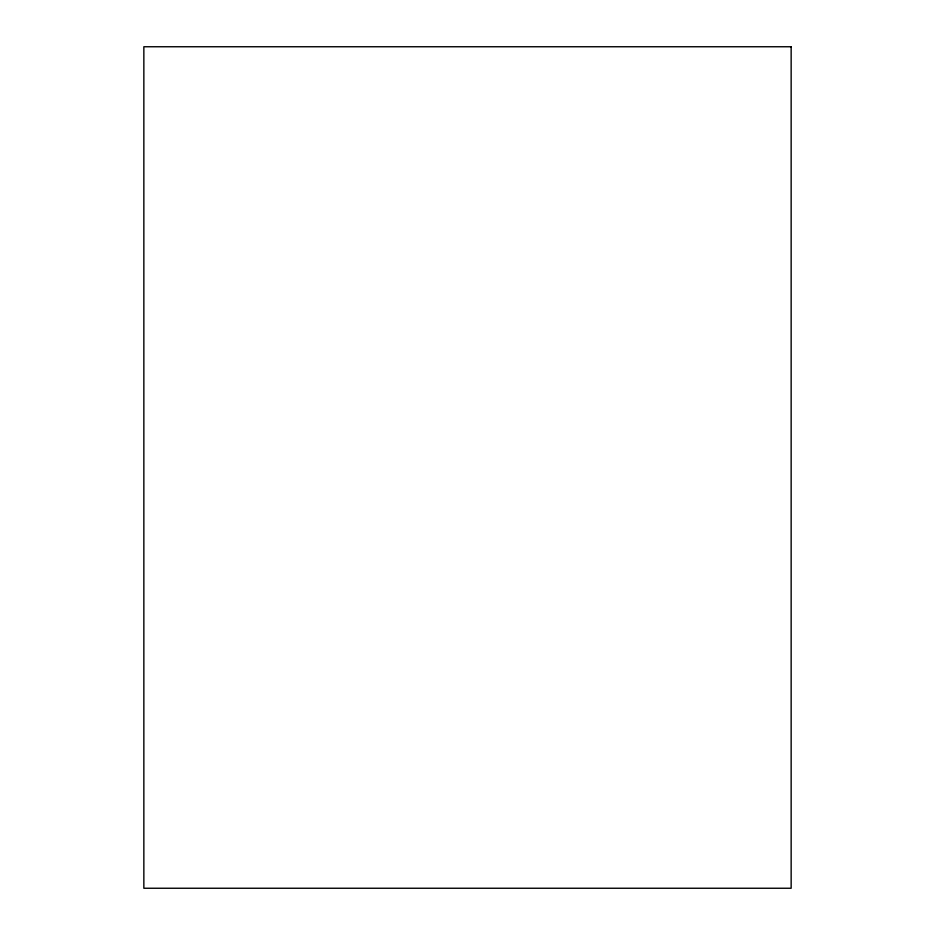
<?xml version="1.0" encoding="UTF-8"?>
<svg xmlns="http://www.w3.org/2000/svg" width="935" height="935" viewBox="0 0 935 935"><rect width="100%" height="100%" fill="white"/><g stroke="black" fill="none" stroke-linecap="round" stroke-linejoin="round"><path stroke-width="1.4" d="M791.15 46.75L143.85 46.75L143.85 888.25L791.15 888.25L791.15 46.75"/></g></svg>
